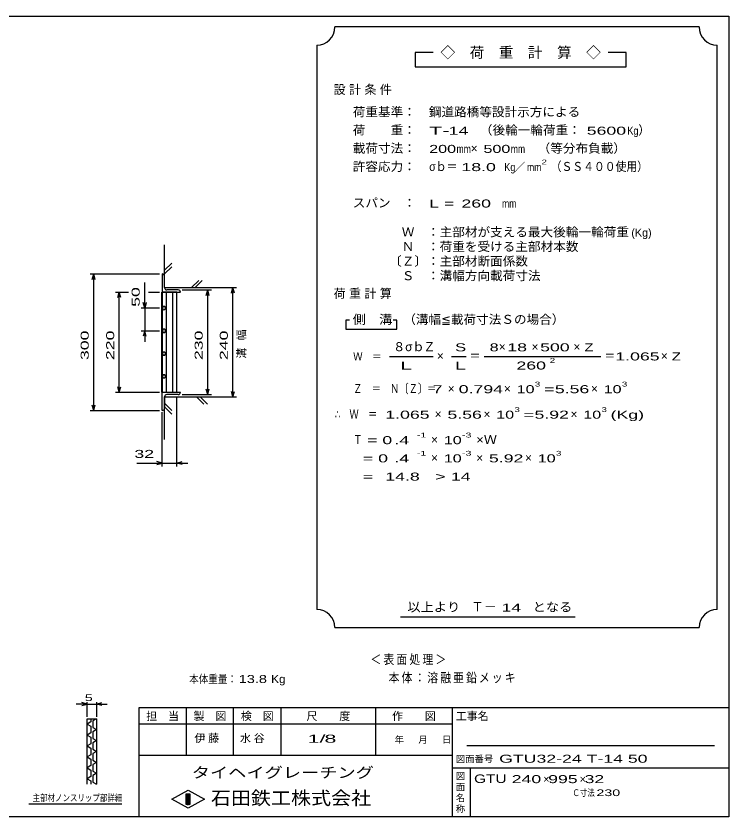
# Model space of a CAD drawing. Units: millimetres, scale not verified. Extents: x -1456 to 1385, y -1026 to 843.
# Drawn here: x -181 to 1385, y -917 to 843 of the extents above; entities that cross this region are included whole.
import ezdxf
from ezdxf.enums import TextEntityAlignment as Align

# ---------------------------------------------------------------- set-up
doc = ezdxf.new("R2010")
doc.units = ezdxf.units.MM
doc.header["$LTSCALE"] = 8
for name, color, linetype, lineweight in [('0_2', 150, 'Continuous', 25), ('16', 3, 'Continuous', 25), ('22', 4, 'Continuous', 25), ('24', 2, 'Continuous', 25), ('32', 4, 'Continuous', 25)]:
    doc.layers.add(name, color=color, linetype=linetype, lineweight=lineweight)
doc.styles.add('ベクトル', font='')
doc.styles.get('ベクトル').set_extended_font_data('ベクトル')

msp = doc.modelspace()

# ---------------------------------------------------------------- linework, layer by layer
at = {"layer": '0_2'}
for p, q in [((-1383.2, 842.8), (1384.8, 842.8)), ((1384.8, 842.8), (1384.8, -917.2)), ((1384.8, -677.2), (88.8, -677.2)), ((88.8, -677.2), (88.8, -917.2)), ((192.8, -677.2), (192.8, -781.2)), ((296.8, -781.2), (296.8, -677.2)), ((400.8, -677.2), (400.8, -781.2)), ((608.8, -781.2), (608.8, -677.2)), ((776.8, -677.2), (776.8, -917.2)), ((776.8, -713.2), (88.8, -713.2)), ((1352.8, -761.2), (808.8, -761.2)), ((88.8, -781.2), (776.8, -781.2)), ((776.8, -809.2), (1384.8, -809.2)), ((816.8, -917.2), (816.8, -809.2)), ((160.8, -878), (196.8, -858)), ((196.8, -858), (232.8, -878)), ((196.8, -898), (160.8, -878)), ((192.8, -866), (200.8, -866)), ((192.8, -890), (192.8, -866)), ((192.8, -866), (194.4, -866)), ((194.4, -866), (194.4, -890)), ((196, -890), (196, -866)), ((196, -866), (197.6, -866)), ((232.8, -878), (196.8, -898)), ((197.6, -866), (197.6, -890)), ((199.2, -890), (199.2, -866)), ((199.2, -866), (200.8, -866)), ((200.8, -866), (200.8, -890)), ((200.8, -866), (200.8, -890)), ((200.8, -890), (192.8, -890)), ((194.4, -890), (196, -890)), ((197.6, -890), (199.2, -890)), ((1384.8, -917.2), (-1383.2, -917.2))]:
    msp.add_line(p, q, dxfattribs=at)
at = {"layer": '16'}
for p, q in [((140, 276), (140, 236)), ((145, 246), (145, 271)), ((139.3, 16), (139.3, 236)), ((139.3, 236), (140, 236)), ((140, 236), (180, 236)), ((140, 236), (140, 16)), ((172, 236), (140, 236)), ((148.5, 236), (148.5, 16)), ((175, 241), (150, 241)), ((163.5, 16), (163.5, 236)), ((172, 16), (172, 236)), ((142, 204.4), (140, 201)), ((140, 201), (142, 197.5)), ((146, 204.5), (142, 204.4)), ((142, 197.5), (146, 197.6)), ((148, 201), (146, 204.5)), ((146, 197.6), (148, 201)), ((142, 154.4), (140, 151)), ((140, 151), (142, 147.5)), ((146, 154.5), (142, 154.4)), ((142, 147.5), (146, 147.6)), ((148, 151), (146, 154.5)), ((146, 147.6), (148, 151)), ((142, 104.5), (140, 101)), ((140, 101), (142, 97.5)), ((146, 104.5), (142, 104.5)), ((142, 97.5), (146, 97.5)), ((148, 101), (146, 104.5)), ((146, 97.5), (148, 101)), ((142, 54.5), (140, 51)), ((146, 54.5), (142, 54.5)), ((148, 51), (146, 54.5)), ((140, 51), (142, 47.5)), ((142, 47.5), (146, 47.5)), ((146, 47.5), (148, 51)), ((140, 16), (139.3, 16)), ((140, 16), (180, 16)), ((140, -24), (140, 16)), ((140, 16), (172, 16)), ((145, 6), (145, -19)), ((175, 11), (150, 11))]:
    msp.add_line(p, q, dxfattribs=at)
for centre, start, end in [((140, 271), 0, 90), ((150, 246), 180, 270), ((175, 236), 0, 90), ((150, 6), 90, 180), ((175, 16), 270, 0), ((140, -19), 270, 0)]:
    msp.add_arc(centre, 5, start, end, dxfattribs=at)
at = {"layer": '22'}
for p, q in [((145, 246), (145, 340)), ((145, 284), (161, 300)), ((145, 276), (161, 292)), ((-18.4, 276), (133.6, 276)), ((-13.6, 264), (-10.4, 276)), ((-7.2, 264), (-10.4, 276)), ((-10.4, -24), (-10.4, 276)), ((101.6, 201), (101.6, 257)), ((204, 246), (220, 262)), ((212, 246), (228, 262)), ((37.6, 236), (65.6, 236)), ((42.4, 224), (45.6, 236)), ((48.8, 224), (45.6, 236)), ((45.6, 16), (45.6, 236)), ((109.6, 236), (133.6, 236)), ((145, 246), (303.2, 246)), ((184, 241), (248, 241)), ((236.8, 229), (240, 241)), ((243.2, 229), (240, 241)), ((240, 11), (240, 241)), ((292, 234), (295.2, 246)), ((298.4, 234), (295.2, 246)), ((295.2, 6), (295.2, 246)), ((101.6, 201), (98.4, 213)), ((104.8, 213), (101.6, 201)), ((133.6, 201), (93.6, 201)), ((101.6, 201), (101.6, 151)), ((93.6, 151), (133.6, 151)), ((101.6, 151), (98.4, 139)), ((104.8, 139), (101.6, 151)), ((101.6, 151), (101.6, 127)), ((45.6, 16), (42.4, 28)), ((45.6, 16), (48.8, 28)), ((240, 11), (236.8, 23)), ((240, 11), (243.2, 23)), ((295.2, 6), (292, 18)), ((295.2, 6), (298.4, 18)), ((37.6, 16), (133.6, 16)), ((145, 6), (303.2, 6)), ((145, -88), (145, 6)), ((172, -147.4), (172, 4.6)), ((184, 11), (248, 11)), ((231.2, -10), (215.2, 6)), ((239.2, -10), (223.2, 6)), ((-10.4, -24), (-13.6, -12)), ((-10.4, -24), (-7.2, -12)), ((161, -24), (145, -8)), ((161, -32), (145, -16)), ((-18.4, -24), (133.6, -24)), ((140, -147.4), (140, -28)), ((84, -139.4), (140, -139.4)), ((140, -139.4), (128, -136.2)), ((128, -142.6), (140, -139.4)), ((140, -139.4), (172, -139.4)), ((172, -139.4), (184, -136.2)), ((184, -142.6), (172, -139.4)), ((172, -139.4), (196, -139.4))]:
    msp.add_line(p, q, dxfattribs=at)
at = {"layer": '24', "color": 4}
for p, q in [((1319.2, 818.8), (519.2, 818.8)), ((479.2, 778.8), (479.2, -461.2)), ((1359.2, -461.2), (1359.2, 778.8)), ((735.2, 762.8), (695.2, 762.8)), ((695.2, 762.8), (695.2, 730.8)), ((1159.2, 762.8), (1119.2, 762.8)), ((1159.2, 730.8), (1159.2, 762.8)), ((695.2, 730.8), (1159.2, 730.8)), ((551.2, 174.8), (543.2, 174.8)), ((543.2, 174.8), (543.2, 154.8)), ((655.2, 174.8), (647.2, 174.8)), ((655.2, 154.8), (655.2, 174.8)), ((543.2, 154.8), (655.2, 154.8)), ((639.2, 94.8), (735.2, 94.8)), ((775.2, 94.8), (807.2, 94.8)), ((847.2, 94.8), (1103.2, 94.8)), ((663.2, -477.2), (1047.2, -477.2)), ((519.2, -501.2), (1319.2, -501.2))]:
    msp.add_line(p, q, dxfattribs=at)
for centre, start, end in [((479.2, 818.8), 270, 0), ((1359.2, 818.8), 180, 270), ((479.2, -501.2), 0, 90), ((1359.2, -501.2), 90, 180)]:
    msp.add_arc(centre, 40, start, end, dxfattribs=at)
at = {"layer": '32'}
for p, q in [((-24.8, -669.2), (-36.8, -666)), ((-24.8, -697.2), (-24.8, -665.2)), ((-4.8, -665.2), (-4.8, -697.2)), ((-4.8, -669.2), (7.2, -666)), ((-24.8, -669.2), (-48.8, -669.2)), ((-36.8, -672.4), (-24.8, -669.2)), ((-24.8, -669.2), (-4.8, -669.2)), ((7.2, -672.4), (-4.8, -669.2)), ((-4.8, -669.2), (19.2, -669.2)), ((-24.8, -701.2), (-4.8, -701.2)), ((-24.8, -845.2), (-24.8, -701.2)), ((-16.8, -701.2), (-16.8, -708.4)), ((-4.8, -701.2), (-12.8, -706)), ((-4.8, -701.2), (-4.8, -845.2)), ((-16.8, -708.4), (-24.8, -713.2)), ((-24.8, -713.2), (-16.8, -718)), ((-16.8, -718), (-16.8, -732.4)), ((-12.8, -706), (-12.8, -720.4)), ((-12.8, -720.4), (-4.8, -725.2)), ((-16.8, -732.4), (-24.8, -737.2)), ((-24.8, -737.2), (-16.8, -742)), ((-4.8, -725.2), (-12.8, -730)), ((-12.8, -730), (-12.8, -744.4)), ((-16.8, -756.4), (-24.8, -761.2)), ((-16.8, -742), (-16.8, -756.4)), ((-12.8, -744.4), (-4.8, -749.2)), ((-4.8, -749.2), (-12.8, -754)), ((-12.8, -754), (-12.8, -768.4)), ((-24.8, -761.2), (-16.8, -766)), ((-16.8, -766), (-16.8, -780.4)), ((-12.8, -768.4), (-4.8, -773.2)), ((-4.8, -773.2), (-12.8, -778)), ((-16.8, -780.4), (-24.8, -785.2)), ((-24.8, -785.2), (-16.8, -790)), ((-16.8, -790), (-16.8, -804.4)), ((-12.8, -778), (-12.8, -792.4)), ((-16.8, -804.4), (-24.8, -809.2)), ((-24.8, -809.2), (-16.8, -814)), ((-12.8, -792.4), (-4.8, -797.2)), ((-4.8, -797.2), (-12.8, -802)), ((-12.8, -802), (-12.8, -816.4)), ((-16.8, -814), (-16.8, -828.4)), ((-12.8, -816.4), (-4.8, -821.2)), ((-4.8, -821.2), (-12.8, -826)), ((-12.8, -826), (-12.8, -840.4)), ((-16.8, -828.4), (-24.8, -833.2)), ((-24.8, -833.2), (-16.8, -838)), ((-16.8, -838), (-16.8, -845.2)), ((-12.8, -840.4), (-4.8, -845.2)), ((51.2, -889.2), (-152.8, -889.2))]:
    msp.add_line(p, q, dxfattribs=at)

# ---------------------------------------------------------------- texts
at = {"layer": '0_2', "style": 'ベクトル'}
for s, height, p in [('担\u3000当', 17.6, (104.8, -695.6)), ('製\u3000図', 17.6, (208.8, -695.6)), ('検\u3000図', 17.6, (312.8, -695.6)), ('尺\u3000\u3000度', 17.6, (456.8, -695.6)), ('作\u3000\u3000図', 17.6, (644.8, -695.6)), ('工事名', 17.6, (784.8, -695.6)), ('年', 14.7, (650.4, -747.2)), ('月', 14.7, (702.4, -747.2)), ('日', 14.7, (754.4, -747.2)), ('図面番号', 14.66, (784.8, -789.6)), ('図', 14.7, (784.8, -827.2)), ('面', 14.7, (784.8, -851.2)), ('名', 14.7, (784.8, -875.2)), ('称', 14.7, (784.8, -899.2))]:
    msp.add_text(s, height=height, dxfattribs=at).set_placement(p, align=Align.MIDDLE_LEFT)
at = {"layer": '0_2', "color": 222, "style": 'ベクトル'}
for s, height, width, p in [('タイヘイグレーチング', 23.46, 1.25, (204.8, -819.6)), ('石田鉄工株式会社', 29.33, 1.1, (246.8, -875.6))]:
    msp.add_text(s, height=height, dxfattribs=dict(at, width=width)).set_placement(p, align=Align.MIDDLE_LEFT)
at = {"layer": '22', "color": 2, "style": 'ベクトル', "width": 1.65}
for s, p in [(' 50 ', (81.6, 193)), (' 300 ', (-30.4, 76)), (' 220 ', (25.6, 76)), (' 230 ', (220, 76)), (' 240 ', (275.2, 76))]:
    msp.add_text(s, height=17.6, rotation=90, dxfattribs=at).set_placement(p, align=Align.MIDDLE_LEFT)
at = {"layer": '22', "color": 2, "style": 'ベクトル'}
for s, height, width, p in [(' 32 ', 17.6, 1.65, (68, -119.4)), ('本体重量：', 17.6, 0.85, (199.2, -614)), (' 13.8', 17.6, 1.35, (299.2, -614)), ('Kg', 17.6, 1.1, (379.2, -614)), ('1/', 17.6, 2, (459.2, -745.2)), (' 8 ', 17.6, 2, (483.2, -745.2)), ('GTU32-24 T-14 50            ', 17.6, 1.65, (880, -789.2)), ('GTU', 18.77, 1.35, (824.8, -833.2)), (' 240 ', 17.6, 1.65, (896.8, -834)), (' 995 ', 17.6, 1.65, (976.8, -834)), (' 32 ', 17.6, 1.65, (1056.8, -834)), ('Ｃ寸法：', 14.66, 0.8, (1040.8, -864)), (' 230 ', 14.66, 1.6, (1084.8, -864))]:
    msp.add_text(s, height=height, dxfattribs=dict(at, width=width)).set_placement(p, align=Align.MIDDLE_LEFT)
for p in [(976.8, -834), (1056.8, -834)]:
    msp.add_text('×', height=17.6, dxfattribs=at).set_placement(p, align=Align.MIDDLE_LEFT)
at = {"layer": '22', "color": 2, "insert": (315.2, 90), "char_height": 17.6, "attachment_point": 4, "rotation": 90, "style": 'ベクトル'}
msp.add_mtext('\\T1.67;溝幅', dxfattribs=at)
at = {"layer": '22', "color": 2, "attachment_point": 4, "style": 'ベクトル'}
for s, insert, char_height in [('\\T1.2;\\W0.85;＜表面処理＞', (597.2, -572), 20.53), ('\\T1.19;\\W0.85;本体：溶融亜鉛メッキ', (637.2, -612), 20.53), ('\\T1.25;伊藤\u3000', (210.8, -745.2), 17.6), ('\\T1.25;水谷\u3000', (310.8, -745.2), 17.6)]:
    msp.add_mtext(s, dxfattribs=dict(at, insert=insert, char_height=char_height))
at = {"layer": '24', "style": 'ベクトル'}
for s, height, p in [('◇\u3000荷\u3000重\u3000計\u3000算\u3000◇', 23.46, (751.2, 762.8)), ('）', 19.4, (1185.6, 592)), ('×', 19.4, (817.6, 552)), ('／', 17.6, (913.2, 510.8)), ('(Kg)', 17.6, (1170.4, 366.8)), ('８', 19.4, (647.2, 116)), ('σｂ', 19.35, (673.6, 116)), ('Ｚ', 19.4, (713.6, 116)), ('×', 19.4, (879.2, 116)), ('×', 19.4, (951.2, 116)), ('×', 19.4, (1043.2, 116)), ('×', 19.4, (743.2, 96)), ('×', 19.4, (1235.2, 96)), ('×', 19.4, (767.2, 24)), ('×', 19.4, (890.4, 24)), ('×', 19.4, (1081.6, 24)), ('×', 19.4, (738.4, -32)), ('×', 19.4, (845.6, -32)), ('×', 19.4, (1036.8, -32)), ('×', 19.4, (730.4, -88)), ('×', 19.4, (730.4, -128)), ('×', 19.4, (829.6, -128)), ('×', 19.4, (936.8, -128)), ('Ｔ－', 20.53, (818.4, -455.2))]:
    msp.add_text(s, height=height, dxfattribs=at).set_placement(p, align=Align.MIDDLE_LEFT)
for s, height, width, p in [('荷重基準：\u3000', 19.35, 1.05, (558.4, 632)), ('鋼道路橋等設計示方による', 19.35, 1.05, (725.6, 632)), ('荷\u3000\u3000重：\u3000', 19.35, 1.05, (558.4, 592)), ('T-', 17.6, 2, (726.4, 590.8)), (' 14 ', 17.6, 1.65, (758.4, 590.8)), ('（後輪一輪荷重：', 19.35, 1.05, (837.6, 592)), (' 5600', 17.6, 1.65, (1061.6, 590.8)), ('Kg', 17.6, 0.85, (1161.6, 590.8)), ('載荷寸法：\u3000', 19.35, 1.05, (558.4, 552)), ('\u3000（等分布負載）', 19.35, 1.05, (936.8, 552)), ('200', 17.6, 1.5, (726.4, 550.8)), ('mm', 17.6, 0.8, (786.4, 550.8)), ('500', 17.6, 1.5, (845.6, 550.8)), ('mm', 17.6, 0.8, (905.6, 550.8)), ('許容応力：\u3000', 19.35, 1.05, (558.4, 512)), ('σｂ＝', 19.35, 0.9, (726.4, 512)), (' 18.0', 17.6, 1.65, (786.4, 510.8)), ('Kg', 17.6, 0.85, (891.2, 510.8)), ('mm', 17.6, 0.8, (941.2, 510.8)), ('2', 10.6, 1.5, (973.2, 522)), ('（ＳＳ４００使用）', 19.35, 0.9, (993.2, 512)), ('スパン\u3000：\u3000', 19.35, 1.05, (558.4, 432)), ('L =', 17.6, 1.65, (726.4, 430.8)), (' 260 ', 17.6, 1.65, (786.4, 430.8)), ('mm', 17.6, 0.8, (886.4, 430.8)), ('\u3000Ｗ\u3000：主部材が支える最大後輪一輪荷重', 19.35, 1.05, (638.4, 368)), ('\u3000Ｎ\u3000：荷重を受ける主部材本数', 19.35, 1.05, (638.4, 336)), ('〔Ｚ〕：主部材断面係数', 19.35, 1.05, (638.4, 304)), ('\u3000Ｓ\u3000：溝幅方向載荷寸法', 19.35, 1.05, (638.4, 272)), ('側\u3000溝', 19.35, 1.1, (558.4, 176)), ('\u3000（溝幅≦載荷寸法Ｓの場合）', 19.35, 1.05, (641.6, 176)), ('S', 17.6, 1.55, (783.2, 114.8)), ('8', 17.6, 1.5, (859.2, 114.8)), (' 18 ', 17.6, 1.65, (887.2, 114.8)), (' 500 ', 17.6, 1.65, (959.2, 114.8)), ('Z', 17.6, 1.4, (1067.2, 114.8)), ('Ｗ\u3000＝', 17.6, 0.85, (559.2, 94.8)), ('＝', 19.4, 0.9, (815.2, 96)), ('2', 10.6, 1.5, (991.2, 86)), ('＝', 19.4, 0.9, (1111.2, 96)), ('1.065', 17.6, 1.65, (1135.2, 94.8)), ('Z', 17.6, 1.4, (1259.2, 94.8)), ('L', 17.6, 1.8, (783.2, 74.8)), (' 260 ', 17.6, 1.65, (907.2, 74.8)), ('Ｚ\u3000＝\u3000Ｎ〔Ｚ〕＝', 19.35, 0.75, (559.2, 24)), ('3', 10.6, 1.5, (958.4, 34)), ('3', 10.6, 1.5, (1149.6, 34)), (' 7 ', 17.6, 1.65, (723.2, 22.8)), ('0.794', 17.6, 1.65, (791.2, 22.8)), ('10', 17.6, 1.5, (918.4, 22.8)), ('=', 17.6, 1.7, (978.4, 22.8)), ('5.56', 17.6, 1.65, (1002.4, 22.8)), ('10', 17.6, 1.5, (1109.6, 22.8)), ('3', 10.6, 1.5, (913.6, -22)), ('3', 10.6, 1.5, (1104.8, -22)), ('∴\u3000Ｗ\u3000＝', 19.35, 0.75, (519.2, -32)), (' 1.065', 17.6, 1.65, (619.2, -33.2)), ('5.56', 17.6, 1.65, (766.4, -33.2)), ('10', 17.6, 1.5, (873.6, -33.2)), ('=', 17.6, 1.7, (933.6, -33.2)), ('5.92', 17.6, 1.65, (957.6, -33.2)), ('10', 17.6, 1.5, (1064.8, -33.2)), ('(Kg)', 17.6, 1.65, (1124.8, -33.2)), ('Ｔ', 19.4, 0.75, (559.2, -88)), (' = 0', 17.6, 1.65, (579.2, -89.2)), (' .4 ', 17.6, 1.65, (639.2, -89.2)), ('-1', 10.56, 1.65, (699.2, -78)), ('10', 17.6, 1.5, (758.4, -89.2)), ('-3', 10.56, 1.65, (798.4, -78)), ('×Ｗ', 19.35, 1.1, (829.6, -88)), ('  = 0', 17.6, 1.65, (559.2, -129.2)), (' .4 ', 17.6, 1.65, (639.2, -129.2)), ('-1', 10.56, 1.65, (699.2, -118)), ('10', 17.6, 1.5, (758.4, -129.2)), ('-3', 10.56, 1.65, (798.4, -118)), ('5.92', 17.6, 1.65, (857.6, -129.2)), ('10', 17.6, 1.5, (964.8, -129.2)), ('3', 10.6, 1.5, (1004.8, -118)), ('  =', 17.6, 1.65, (559.2, -169.2)), (' 14.8', 17.6, 1.65, (619.2, -169.2)), ('>', 17.6, 1.7, (739.2, -169.2)), (' 14 ', 17.6, 1.65, (763.2, -169.2)), ('以上より\u3000', 19.35, 1.1, (678.4, -456)), (' 14 ', 17.6, 1.65, (874.4, -457.2)), ('となる', 19.35, 1.1, (953.6, -456))]:
    msp.add_text(s, height=height, dxfattribs=dict(at, width=width)).set_placement(p, align=Align.MIDDLE_LEFT)
at = {"layer": '24', "attachment_point": 4, "style": 'ベクトル'}
for s, insert, char_height in [('\\T1.28;設計条件', (516.4, 680), 19.35), ('\\T1.28;荷重計算', (516.4, 232), 19.35), ('\\T1.5;\\W2;\\~L\\~', (643.2, 74.8), 17.6)]:
    msp.add_mtext(s, dxfattribs=dict(at, insert=insert, char_height=char_height))
at = {"layer": '32', "color": 2, "style": 'ベクトル'}
for s, width, p in [(' 5 ', 1.6, (-38.8, -655.2)), ('主部材ノンスリップ部詳細', 0.8, (-144.8, -875.2))]:
    msp.add_text(s, height=14.66, dxfattribs=dict(at, width=width)).set_placement(p, align=Align.MIDDLE_LEFT)

doc.saveas('drawing.dxf')
